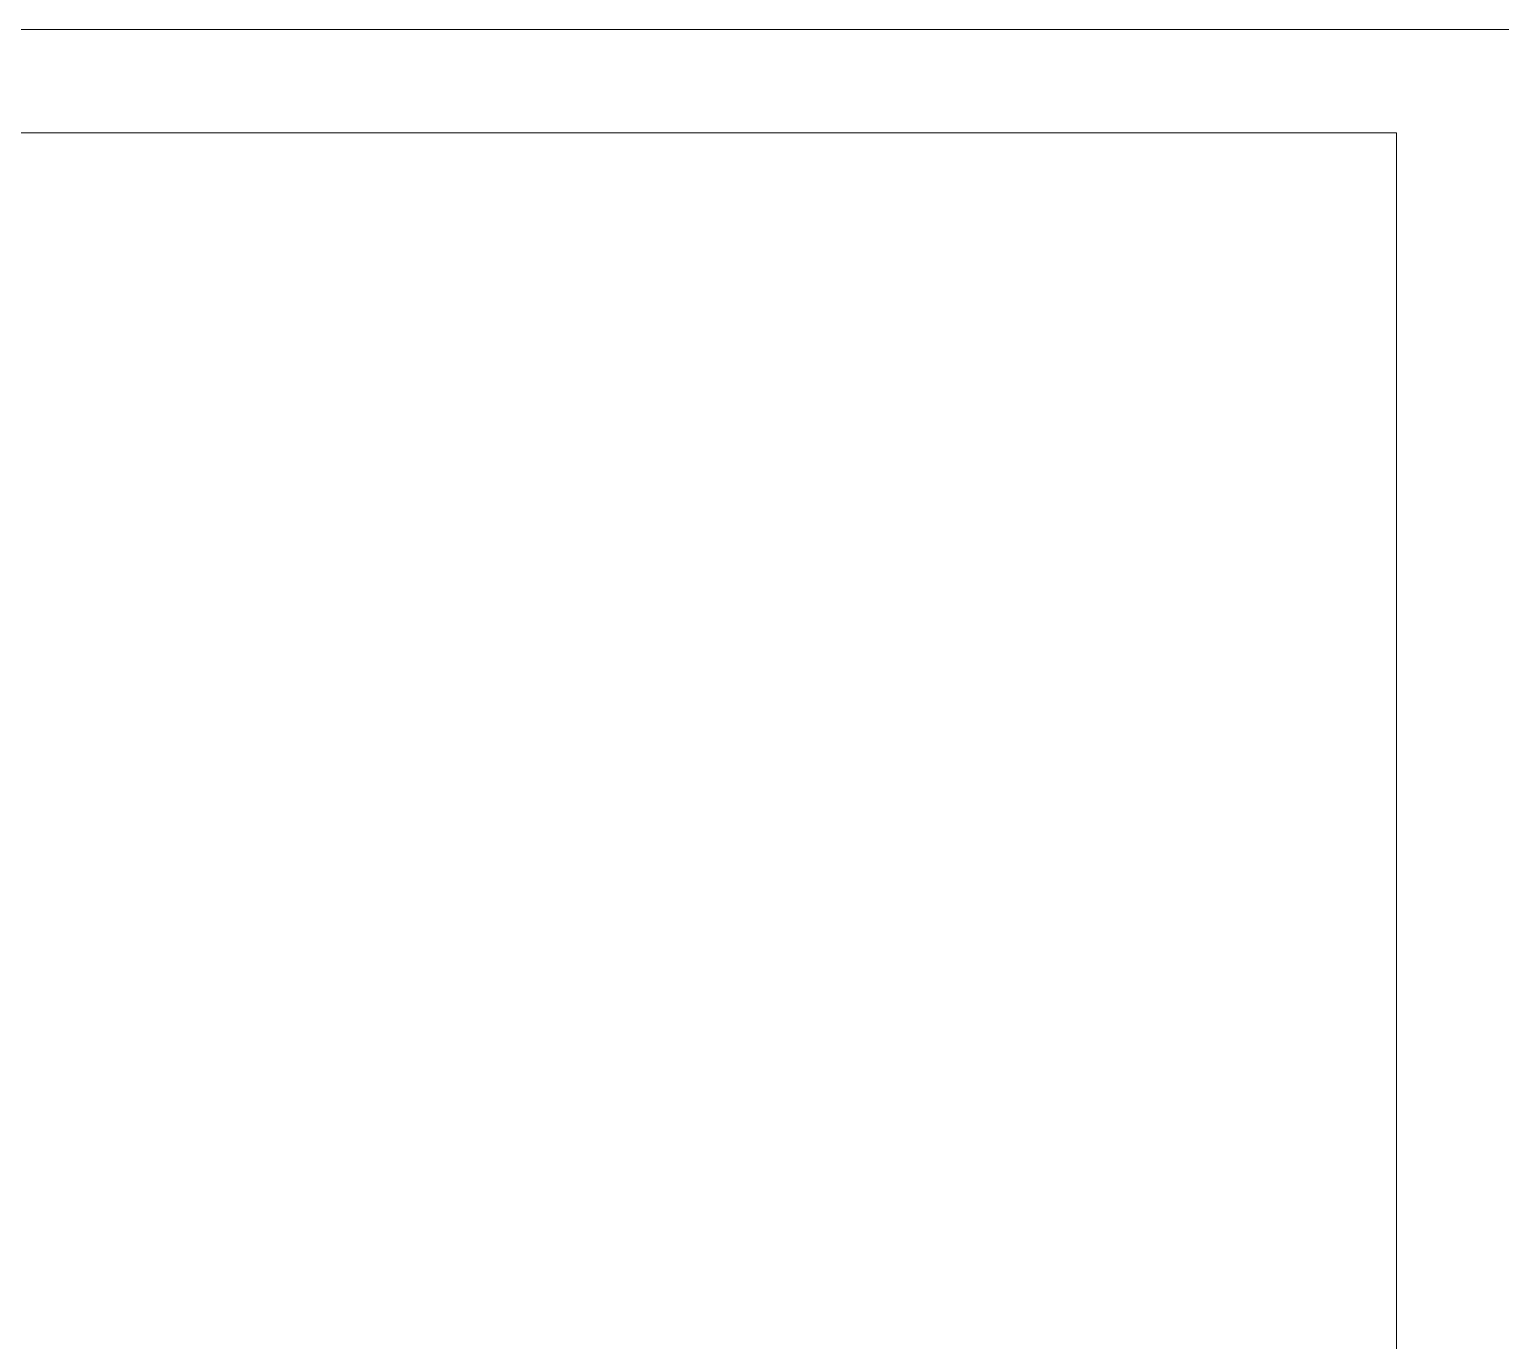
# Model space of a CAD drawing. Extents: x -234346 to 58427, y -132654 to -82394.
# Drawn here: x -113998 to -113383, y -106391 to -105843 of the extents above; entities that cross this region are included whole.
import ezdxf

# ---------------------------------------------------------------- set-up
doc = ezdxf.new("R2010")
doc.units = 0
doc.header["$LTSCALE"] = 8
doc.layers.get('0').update_dxf_attribs({"color": 9, "lineweight": 5})
for name, color, linetype, lineweight in [('72_EGR_EQP_TAG', 9, 'Continuous', 5), ('LOADING', 9, 'Continuous', 5), ('NEW Wall', 9, 'Continuous', 5), ('Walls', 9, 'Continuous', 5)]:
    doc.layers.add(name, color=color, linetype=linetype, lineweight=lineweight)

# ---------------------------------------------------------------- blocks, each defined once
blk = doc.blocks.new('*X23')
for p, q in [((13, 1), (13, 1)), ((13, 1), (13, 1)), ((13, 1), (13, 1)), ((13, 1), (13, 1)), ((13, 1), (13, 1)), ((13, 1), (13, 1)), ((13, 1), (13, 1)), ((13, 1), (13, 1)), ((13, 1), (13, 1)), ((13, 1), (13, 1)), ((13, 1), (13, 1)), ((13, 1), (13, 1)), ((13, 1), (13, 1)), ((13, 1), (13, 1)), ((13, 1), (13, 1)), ((13, 1), (14, 1)), ((13, 1), (14, 1)), ((13, 1), (14, 1)), ((13, 1), (13, 1)), ((13, 1), (13, 1)), ((13, 1), (13, 1)), ((13, 1), (13, 1)), ((13, 1), (13, 1)), ((13, 1), (13, 1)), ((13, 1), (13, 1)), ((13, 1), (13, 1)), ((13, 1), (13, 1)), ((13, 1), (13, 1)), ((13, 1), (13, 1)), ((13, 1), (13, 1)), ((13, 1), (13, 1)), ((13, 1), (13, 1)), ((13, 1), (13, 1)), ((13, 1), (13, 1)), ((13, 1), (13, 1)), ((13, 1), (13, 1)), ((13, 1), (13, 1)), ((13, 1), (13, 1)), ((13, 1), (13, 1)), ((13, 1), (13, 1)), ((13, 1), (13, 1)), ((13, 1), (13, 1)), ((13, 1), (13, 1)), ((13, 1), (13, 1)), ((13, 1), (13, 1)), ((13, 1), (13, 1)), ((13, 1), (13, 1)), ((13, 1), (13, 1)), ((13, 1), (13, 1)), ((13, 1), (13, 1)), ((13, 1), (13, 1)), ((13, 1), (13, 1)), ((13, 1), (13, 1)), ((13, 1), (13, 1)), ((13, 1), (13, 1)), ((13, 1), (13, 1)), ((13, 1), (13, 1)), ((13, 1), (13, 1)), ((13, 1), (13, 1)), ((13, 1), (13, 1)), ((13, 1), (13, 1)), ((13, 1), (13, 1)), ((13, 1), (13, 1)), ((13, 1), (13, 1)), ((13, 1), (13, 1)), ((13, 1), (13, 1)), ((13, 1), (13, 1)), ((13, 1), (13, 1)), ((13, 1), (13, 1)), ((13, 1), (13, 1)), ((13, 1), (13, 1)), ((13, 1), (13, 1)), ((13, 1), (13, 1)), ((13, 1), (13, 1)), ((13, 1), (13, 1)), ((13, 1), (13, 1)), ((13, 1), (13, 1)), ((13, 1), (13, 1)), ((13, 1), (13, 1)), ((13, 1), (13, 1)), ((13, 1), (13, 1)), ((13, 1), (13, 1)), ((13, 1), (13, 1)), ((13, 1), (13, 1)), ((13, 1), (13, 1)), ((13, 1), (13, 1)), ((13, 1), (13, 1)), ((13, 1), (13, 1)), ((13, 1), (13, 1)), ((13, 1), (13, 1)), ((13, 1), (13, 1)), ((13, 1), (13, 1)), ((13, 1), (13, 1)), ((13, 1), (13, 1)), ((13, 1), (13, 1)), ((13, 1), (13, 1)), ((13, 1), (13, 1)), ((13, 1), (13, 1)), ((13, 1), (13, 1)), ((13, 1), (13, 1)), ((13, 1), (13, 1)), ((13, 1), (13, 1)), ((13, 1), (13, 1)), ((13, 1), (13, 1)), ((13, 1), (13, 1)), ((13, 1), (13, 1)), ((13, 1), (13, 1)), ((13, 1), (13, 1)), ((13, 1), (13, 1)), ((13, 1), (13, 1)), ((13, 1), (13, 1)), ((13, 1), (13, 1)), ((13, 1), (13, 1)), ((13, 1), (13, 1)), ((13, 1), (13, 1)), ((13, 1), (13, 1)), ((13, 1), (13, 1)), ((13, 1), (13, 1)), ((13, 1), (13, 1)), ((13, 1), (13, 1)), ((13, 1), (13, 1)), ((13, 1), (13, 1)), ((13, 1), (13, 1)), ((13, 1), (14, 1)), ((13, 0), (13, 0)), ((13, 0), (13, 0)), ((13, 0), (13, 0)), ((13, 0), (13, 0)), ((13, 0), (13, 0)), ((13, 0), (13, 0)), ((13, 0), (13, 0)), ((13, 0), (13, 0)), ((13, 0), (13, 0)), ((13, 0), (13, 0)), ((13, 0), (13, 0)), ((13, 0), (13, 0)), ((13, 0), (13, 0)), ((13, 0), (13, 0)), ((13, 0), (13, 0)), ((13, 0), (13, 0)), ((13, 0), (13, 0)), ((13, 0), (13, 0)), ((13, 0), (13, 0)), ((13, 0), (13, 0)), ((13, 0), (13, 0)), ((13, 0), (13, 0)), ((13, 0), (13, 0)), ((13, 0), (13, 0)), ((13, 0), (13, 0)), ((13, 0), (13, 0)), ((13, 0), (13, 0)), ((13, 0), (13, 0)), ((13, 0), (13, 0)), ((13, 0), (13, 0)), ((13, 0), (13, 0)), ((13, 0), (13, 0)), ((13, 0), (13, 0)), ((13, 0), (13, 0)), ((13, 0), (13, 0)), ((13, 0), (13, 0)), ((13, 0), (13, 0)), ((13, 0), (13, 0)), ((13, 0), (13, 0)), ((13, 0), (13, 0)), ((13, 0), (13, 0)), ((13, 0), (13, 0)), ((13, 0), (13, 0)), ((13, 0), (13, 0)), ((13, 0), (13, 0)), ((13, 0), (13, 0)), ((13, 0), (13, 0)), ((13, 0), (13, 0)), ((13, 0), (14, 0)), ((13, 0), (14, 0)), ((13, 0), (13, 0)), ((13, 0), (14, 0)), ((14, 1), (14, 1)), ((14, 1), (14, 1)), ((14, 1), (14, 1)), ((14, 1), (14, 1)), ((14, 1), (14, 1)), ((14, 1), (14, 1)), ((14, 1), (14, 1)), ((14, 1), (14, 1)), ((14, 1), (14, 1)), ((14, 1), (14, 1)), ((14, 1), (14, 1)), ((14, 1), (14, 1)), ((14, 1), (14, 1)), ((14, 1), (14, 1)), ((14, 1), (14, 1)), ((14, 1), (14, 1)), ((14, 1), (14, 1)), ((14, 1), (14, 1)), ((14, 1), (14, 1)), ((14, 1), (14, 1)), ((14, 1), (14, 1)), ((14, 1), (14, 1)), ((14, 1), (14, 1)), ((14, 1), (14, 1)), ((14, 1), (14, 1)), ((14, 1), (14, 1)), ((14, 1), (14, 1)), ((14, 1), (14, 1)), ((14, 1), (14, 1)), ((14, 1), (14, 1)), ((14, 1), (14, 1)), ((14, 1), (14, 1)), ((14, 1), (14, 1)), ((14, 1), (14, 1)), ((14, 1), (14, 1)), ((14, 1), (14, 1)), ((14, 1), (14, 1)), ((14, 1), (14, 1)), ((14, 1), (14, 1)), ((14, 1), (14, 1)), ((14, 1), (14, 1)), ((14, 1), (14, 1)), ((14, 1), (14, 1)), ((14, 1), (14, 1)), ((14, 1), (14, 1)), ((14, 1), (14, 1)), ((14, 1), (14, 1)), ((14, 1), (14, 1)), ((14, 1), (14, 1)), ((14, 1), (14, 1)), ((14, 1), (14, 1)), ((14, 1), (14, 1)), ((14, 1), (14, 1)), ((14, 1), (14, 1)), ((14, 1), (14, 1)), ((14, 1), (14, 1)), ((14, 1), (14, 1)), ((14, 1), (14, 1)), ((14, 1), (14, 1)), ((14, 1), (14, 1)), ((14, 1), (14, 1)), ((14, 1), (14, 1)), ((14, 1), (14, 1)), ((14, 1), (14, 1)), ((14, 1), (14, 1)), ((14, 1), (14, 1)), ((14, 1), (14, 1)), ((14, 1), (14, 1)), ((14, 1), (14, 1)), ((14, 1), (14, 1)), ((14, 1), (14, 1)), ((14, 1), (14, 1)), ((14, 1), (14, 1)), ((14, 1), (14, 1)), ((14, 1), (14, 1)), ((14, 1), (14, 1)), ((14, 1), (14, 1)), ((14, 1), (14, 1)), ((14, 1), (14, 1)), ((14, 1), (14, 1)), ((14, 1), (14, 1)), ((14, 1), (14, 1)), ((14, 1), (14, 1)), ((14, 1), (14, 1)), ((14, 1), (14, 1)), ((14, 1), (14, 1)), ((14, 1), (14, 1)), ((14, 1), (14, 1)), ((14, 1), (14, 1)), ((14, 1), (14, 1)), ((14, 1), (14, 1)), ((14, 1), (14, 1)), ((14, 1), (14, 1)), ((14, 1), (14, 1)), ((14, 0), (14, 0)), ((14, 0), (14, 0)), ((14, 0), (14, 0)), ((14, 0), (14, 0)), ((14, 0), (14, 0)), ((14, 0), (14, 0)), ((14, 0), (14, 0)), ((14, 0), (14, 0)), ((14, 0), (14, 0)), ((14, 0), (14, 0)), ((14, 0), (14, 0)), ((14, 0), (14, 0)), ((14, 0), (14, 0)), ((14, 0), (14, 0)), ((14, 0), (14, 0)), ((14, 0), (14, 0)), ((14, 0), (14, 0)), ((14, 0), (14, 0)), ((14, 0), (14, 0)), ((14, 0), (14, 0)), ((14, 0), (14, 0)), ((14, 0), (14, 0)), ((14, 0), (14, 0)), ((14, 0), (14, 0)), ((14, 0), (14, 0)), ((14, 0), (14, 0)), ((14, 0), (14, 0)), ((14, 0), (14, 0)), ((14, 0), (14, 0)), ((14, 0), (14, 0)), ((14, 0), (14, 0)), ((14, 0), (14, 0)), ((14, 0), (14, 0)), ((14, 0), (14, 0)), ((14, 0), (14, 0)), ((14, 0), (14, 0)), ((14, 0), (14, 0)), ((14, 0), (14, 0)), ((14, 0), (14, 0)), ((14, 0), (14, 0)), ((14, 0), (14, 0)), ((14, 0), (14, 0)), ((14, 0), (14, 0)), ((14, 0), (14, 0)), ((14, 0), (14, 0)), ((14, 0), (14, 0)), ((14, 0), (14, 0)), ((14, 0), (14, 0)), ((13, 0), (13, 0)), ((13, 0), (14, 0)), ((13, 0), (13, 0)), ((13, 0), (14, 0)), ((13, 0), (13, 0)), ((13, 0), (14, 0)), ((13, 0), (13, 0)), ((13, 0), (13, 0)), ((13, 0), (13, 0)), ((13, 0), (13, 0)), ((13, 0), (14, 0)), ((13, 0), (13, 0)), ((13, 0), (14, 0)), ((13, 0), (13, 0)), ((13, 0), (14, 0)), ((13, 0), (13, 0)), ((13, 0), (14, 0)), ((13, 0), (13, 0)), ((13, 0), (14, 0)), ((13, 0), (13, 0)), ((13, 0), (14, 0)), ((13, 0), (13, 0)), ((13, 0), (14, 0)), ((13, 0), (13, 0)), ((13, 0), (13, 0)), ((13, 0), (13, 0)), ((13, 0), (14, 0)), ((13, 0), (13, 0)), ((13, 0), (14, 0)), ((13, 0), (13, 0)), ((13, 0), (14, 0)), ((13, 0), (13, 0)), ((13, 0), (14, 0)), ((13, 0), (13, 0)), ((13, 0), (13, 0)), ((13, 0), (13, 0)), ((13, 0), (13, 0)), ((13, 0), (13, 0)), ((13, 0), (13, 0)), ((13, 0), (13, 0)), ((13, 0), (13, 0)), ((13, 0), (13, 0)), ((13, 0), (13, 0)), ((13, 0), (13, 0)), ((13, 0), (13, 0)), ((13, 0), (13, 0)), ((13, 0), (13, 0)), ((13, 0), (13, 0)), ((13, 0), (13, 0)), ((13, 0), (13, 0)), ((13, 0), (13, 0)), ((13, 0), (13, 0)), ((13, 0), (13, 0)), ((13, 0), (13, 0)), ((13, 0), (13, 0)), ((13, 0), (13, 0)), ((13, 0), (13, 0)), ((13, 0), (13, 0)), ((13, 0), (13, 0)), ((13, 0), (13, 0)), ((13, 0), (13, 0)), ((13, 0), (13, 0)), ((13, 0), (13, 0)), ((13, 0), (13, 0)), ((13, -1), (13, -1)), ((13, -1), (13, -1)), ((13, -1), (13, -1)), ((13, -1), (13, -1)), ((13, -1), (13, -1)), ((13, -1), (14, -1)), ((13, -1), (13, -1)), ((14, 0), (14, 0)), ((14, 0), (14, 0)), ((14, 0), (14, 0)), ((14, 0), (14, 0)), ((14, 0), (14, 0)), ((14, 0), (14, 0)), ((14, 0), (14, 0)), ((14, 0), (14, 0)), ((14, 0), (14, 0)), ((14, 0), (14, 0)), ((14, 0), (14, 0)), ((14, 0), (14, 0)), ((14, 0), (14, 0)), ((14, 0), (14, 0)), ((14, 0), (14, 0)), ((13, 0), (14, 0)), ((14, 0), (14, 0)), ((14, 0), (14, 0)), ((14, 0), (14, 0)), ((14, 0), (14, 0)), ((14, 0), (14, 0)), ((14, 0), (14, 0)), ((14, 0), (14, 0)), ((14, 0), (14, 0)), ((14, 0), (14, 0)), ((14, 0), (14, 0)), ((14, 0), (14, 0)), ((14, 0), (14, 0)), ((14, 0), (14, 0)), ((14, 0), (14, 0)), ((14, 0), (14, 0)), ((14, 0), (14, 0)), ((14, 0), (14, 0)), ((14, 0), (14, 0)), ((14, 0), (14, 0)), ((14, 0), (14, 0)), ((14, 0), (14, 0)), ((14, 0), (14, 0)), ((14, 0), (14, 0)), ((14, 0), (14, 0)), ((14, 0), (14, 0)), ((14, 0), (14, 0)), ((14, 0), (14, 0)), ((14, 0), (14, 0)), ((14, 0), (14, 0)), ((14, 0), (14, 0)), ((14, 0), (14, 0)), ((14, 0), (14, 0)), ((14, 0), (14, 0)), ((14, 0), (14, 0)), ((14, -1), (14, -1)), ((14, -1), (14, -1)), ((14, -1), (14, -1)), ((14, -1), (14, -1)), ((14, -1), (14, -1))]:
    blk.add_line(p, q)
blk = doc.blocks.new('*X22')
for p, q in [((5, 3), (5, 3)), ((5, 3), (5, 3)), ((5, 3), (5, 3)), ((5, 3), (5, 3)), ((5, 3), (5, 3)), ((5, 3), (5, 3)), ((5, 3), (5, 3)), ((5, 3), (5, 3)), ((5, 3), (5, 3)), ((5, 3), (5, 3)), ((5, 3), (5, 3)), ((5, 3), (5, 3)), ((5, 3), (5, 3)), ((5, 3), (5, 3)), ((5, 3), (5, 3)), ((5, 3), (5, 3)), ((5, 3), (5, 3)), ((5, 3), (5, 3)), ((5, 3), (5, 3)), ((5, 3), (5, 3)), ((5, 3), (5, 3)), ((5, 3), (5, 3)), ((5, 3), (5, 3)), ((5, 3), (5, 3)), ((5, 3), (5, 3)), ((5, 3), (5, 3)), ((5, 3), (5, 3)), ((5, 3), (5, 3)), ((5, 3), (5, 3)), ((5, 3), (5, 3)), ((5, 3), (5, 3)), ((5, 3), (5, 3)), ((5, 3), (5, 3)), ((5, 3), (5, 3)), ((5, 3), (5, 3)), ((5, 3), (5, 3)), ((5, 3), (5, 3)), ((5, 3), (5, 3)), ((5, 3), (5, 3)), ((5, 3), (5, 3)), ((5, 3), (5, 3)), ((5, 3), (5, 3)), ((5, 3), (5, 3)), ((5, 3), (5, 3)), ((5, 3), (5, 3)), ((5, 3), (5, 3)), ((5, 3), (5, 3)), ((5, 3), (5, 3)), ((5, 3), (5, 3)), ((5, 3), (5, 3)), ((5, 3), (5, 3)), ((5, 3), (5, 3)), ((5, 3), (5, 3)), ((5, 3), (5, 3)), ((5, 3), (5, 3)), ((5, 3), (5, 3)), ((5, 3), (5, 3)), ((5, 3), (5, 3)), ((5, 3), (5, 3)), ((5, 3), (5, 3)), ((5, 3), (5, 3)), ((5, 3), (5, 3)), ((5, 3), (5, 3)), ((5, 3), (5, 3)), ((5, 3), (5, 3)), ((5, 3), (5, 3)), ((6, 3), (5, 3)), ((5, 3), (5, 3)), ((6, 3), (5, 3)), ((5, 3), (5, 3)), ((6, 3), (5, 3)), ((5, 3), (5, 3)), ((6, 3), (5, 3)), ((5, 3), (5, 3)), ((5, 3), (5, 3)), ((5, 3), (5, 3)), ((5, 3), (5, 3)), ((5, 3), (5, 3)), ((5, 3), (5, 3)), ((5, 3), (5, 3)), ((5, 3), (5, 3)), ((5, 3), (5, 3)), ((5, 3), (5, 3)), ((5, 3), (5, 3)), ((5, 3), (5, 3)), ((5, 3), (5, 3)), ((5, 3), (5, 3)), ((5, 3), (5, 3)), ((5, 3), (5, 3)), ((5, 3), (5, 3)), ((5, 3), (5, 3)), ((5, 3), (5, 3)), ((5, 3), (5, 3)), ((5, 3), (5, 3)), ((5, 3), (5, 3)), ((5, 3), (5, 3)), ((6, 3), (6, 3)), ((6, 3), (6, 3)), ((6, 3), (6, 3)), ((6, 3), (6, 3)), ((6, 3), (6, 3)), ((6, 3), (6, 3)), ((6, 3), (6, 3)), ((6, 3), (6, 3)), ((6, 3), (6, 3)), ((6, 3), (6, 3)), ((6, 3), (6, 3)), ((6, 3), (6, 3)), ((6, 3), (6, 3)), ((6, 3), (6, 3)), ((6, 3), (6, 3)), ((6, 3), (6, 3)), ((6, 3), (6, 3)), ((6, 3), (6, 3)), ((6, 3), (6, 3)), ((6, 3), (6, 3)), ((6, 3), (6, 3)), ((6, 3), (6, 3)), ((6, 3), (6, 3)), ((6, 3), (6, 3)), ((6, 3), (6, 3)), ((6, 3), (6, 3)), ((6, 3), (6, 3)), ((6, 3), (6, 3)), ((6, 3), (6, 3)), ((6, 3), (6, 3)), ((6, 3), (6, 3)), ((6, 3), (6, 3)), ((6, 3), (6, 3)), ((6, 3), (6, 3)), ((6, 3), (6, 3)), ((6, 3), (6, 3)), ((6, 3), (6, 3)), ((6, 3), (6, 3)), ((6, 3), (6, 3)), ((6, 3), (6, 3)), ((6, 3), (6, 3)), ((6, 3), (6, 3)), ((6, 3), (6, 3)), ((6, 3), (6, 3)), ((6, 3), (6, 3)), ((6, 3), (6, 3)), ((6, 3), (6, 3)), ((6, 3), (6, 3)), ((6, 3), (6, 3)), ((6, 3), (6, 3)), ((6, 3), (6, 3)), ((6, 3), (6, 3)), ((6, 3), (6, 3)), ((6, 3), (6, 3)), ((6, 3), (6, 3)), ((6, 3), (6, 3)), ((6, 3), (6, 3)), ((6, 3), (6, 3)), ((6, 3), (6, 3)), ((6, 3), (6, 3)), ((6, 3), (6, 3)), ((6, 3), (6, 3)), ((6, 3), (6, 3)), ((6, 3), (6, 3)), ((6, 3), (6, 3)), ((6, 3), (6, 3)), ((6, 3), (6, 3)), ((6, 3), (6, 3)), ((6, 3), (6, 3)), ((6, 3), (6, 3)), ((6, 3), (6, 3)), ((6, 3), (6, 3)), ((6, 3), (6, 3)), ((6, 3), (6, 3)), ((6, 3), (6, 3)), ((6, 3), (6, 3)), ((6, 3), (6, 3)), ((6, 3), (6, 3)), ((6, 3), (6, 3)), ((6, 3), (6, 3)), ((6, 3), (6, 3)), ((6, 3), (6, 3)), ((6, 3), (6, 3)), ((6, 3), (6, 3)), ((6, 3), (6, 3)), ((6, 3), (6, 3)), ((6, 3), (6, 3)), ((6, 3), (6, 3)), ((6, 3), (6, 3)), ((6, 3), (6, 3)), ((6, 3), (6, 3)), ((6, 3), (6, 3)), ((6, 3), (6, 3)), ((6, 3), (6, 3)), ((6, 3), (6, 3)), ((6, 3), (6, 3)), ((6, 3), (6, 3)), ((6, 3), (6, 3)), ((6, 3), (6, 3)), ((6, 3), (6, 3)), ((6, 3), (6, 3)), ((6, 3), (6, 3)), ((6, 3), (6, 3)), ((6, 3), (6, 3)), ((6, 3), (6, 3)), ((6, 3), (6, 3)), ((6, 3), (6, 3)), ((6, 3), (6, 3)), ((6, 3), (6, 3)), ((6, 3), (6, 3)), ((6, 3), (6, 3)), ((6, 3), (6, 3)), ((6, 3), (6, 3)), ((6, 3), (6, 3)), ((6, 3), (6, 3)), ((6, 3), (6, 3)), ((6, 3), (6, 3)), ((6, 3), (6, 3)), ((6, 3), (6, 3)), ((6, 3), (6, 3)), ((6, 3), (6, 3)), ((6, 3), (6, 3)), ((6, 3), (6, 3)), ((6, 3), (6, 3)), ((6, 3), (6, 3)), ((6, 3), (6, 3)), ((6, 3), (6, 3)), ((6, 3), (6, 3)), ((6, 3), (6, 3)), ((6, 3), (6, 3)), ((6, 3), (6, 3)), ((6, 3), (6, 3)), ((6, 3), (6, 3)), ((6, 3), (6, 3)), ((6, 3), (6, 3)), ((6, 3), (6, 3)), ((6, 3), (6, 3)), ((6, 3), (6, 3)), ((6, 3), (6, 3)), ((6, 3), (6, 3)), ((6, 3), (6, 3)), ((6, 3), (6, 3)), ((6, 3), (6, 3)), ((6, 3), (6, 3)), ((6, 3), (6, 3)), ((6, 3), (6, 3)), ((6, 3), (6, 3)), ((6, 3), (6, 3)), ((6, 3), (6, 3)), ((6, 3), (6, 3)), ((6, 3), (6, 3)), ((6, 3), (6, 3)), ((6, 3), (6, 3)), ((6, 3), (6, 3)), ((6, 3), (6, 3)), ((6, 3), (6, 3)), ((6, 3), (6, 3)), ((6, 3), (6, 3)), ((6, 3), (6, 3)), ((6, 3), (6, 3)), ((6, 3), (6, 3)), ((6, 3), (6, 3)), ((6, 3), (6, 3)), ((6, 3), (6, 3)), ((6, 3), (6, 3)), ((6, 3), (6, 3)), ((6, 3), (6, 3)), ((6, 3), (6, 3)), ((6, 3), (6, 3)), ((6, 3), (6, 3)), ((6, 3), (6, 3)), ((6, 3), (6, 3)), ((6, 3), (6, 3)), ((6, 3), (6, 3)), ((6, 3), (6, 3)), ((6, 3), (6, 3)), ((6, 3), (6, 3)), ((6, 3), (6, 3)), ((6, 3), (6, 3)), ((6, 3), (6, 3)), ((6, 3), (6, 3)), ((6, 3), (6, 3)), ((6, 3), (6, 3)), ((6, 3), (6, 3)), ((6, 3), (6, 3)), ((6, 3), (6, 3)), ((6, 3), (6, 3)), ((6, 3), (6, 3)), ((6, 3), (6, 3)), ((6, 3), (6, 3)), ((6, 3), (6, 3)), ((6, 3), (6, 3)), ((6, 3), (6, 3)), ((6, 3), (6, 3)), ((6, 3), (6, 3)), ((6, 3), (6, 3)), ((6, 3), (6, 3)), ((6, 3), (6, 3)), ((6, 3), (6, 3)), ((6, 3), (6, 3)), ((6, 3), (6, 3)), ((6, 3), (6, 3)), ((6, 3), (6, 3)), ((6, 3), (6, 3)), ((6, 3), (5, 3)), ((6, 3), (5, 3)), ((6, 3), (5, 3)), ((6, 3), (5, 3)), ((6, 3), (5, 3)), ((6, 3), (6, 3)), ((6, 3), (6, 3)), ((6, 3), (6, 3)), ((6, 3), (6, 3)), ((6, 3), (6, 3)), ((6, 3), (6, 3)), ((6, 3), (6, 3)), ((6, 3), (6, 3)), ((6, 3), (6, 3)), ((6, 3), (6, 3)), ((6, 3), (6, 3)), ((6, 3), (6, 3)), ((6, 3), (6, 3)), ((6, 3), (6, 3)), ((6, 3), (6, 3)), ((6, 3), (6, 3)), ((6, 3), (6, 3)), ((6, 3), (6, 3)), ((6, 3), (6, 3)), ((6, 3), (6, 3)), ((6, 3), (6, 3)), ((6, 3), (6, 3)), ((6, 3), (6, 3)), ((6, 3), (6, 3)), ((6, 3), (6, 3)), ((6, 3), (6, 3)), ((6, 3), (6, 3)), ((6, 3), (6, 3)), ((6, 3), (6, 3)), ((6, 3), (6, 3)), ((6, 3), (6, 3)), ((6, 3), (6, 3)), ((6, 3), (6, 3)), ((6, 3), (6, 3)), ((6, 3), (6, 3)), ((6, 3), (6, 3)), ((6, 3), (6, 3)), ((6, 3), (6, 3)), ((6, 3), (6, 3)), ((6, 3), (6, 3)), ((6, 3), (6, 3)), ((6, 3), (6, 3)), ((6, 3), (6, 3)), ((6, 3), (6, 3)), ((6, 3), (6, 3)), ((6, 3), (6, 3)), ((6, 3), (6, 3)), ((6, 3), (6, 3)), ((6, 3), (6, 3)), ((6, 3), (6, 3)), ((6, 3), (6, 3)), ((6, 3), (6, 3)), ((6, 3), (6, 3)), ((6, 3), (6, 3)), ((6, 3), (6, 3)), ((6, 3), (6, 3)), ((6, 3), (6, 3)), ((6, 3), (6, 3)), ((6, 3), (6, 3)), ((6, 3), (6, 3)), ((6, 3), (6, 3)), ((6, 3), (6, 3)), ((6, 3), (6, 3)), ((6, 3), (6, 3)), ((6, 3), (6, 3)), ((6, 3), (6, 3)), ((6, 3), (6, 3)), ((6, 3), (6, 3)), ((6, 3), (6, 3)), ((6, 3), (6, 3)), ((6, 3), (6, 3)), ((6, 3), (6, 3)), ((6, 3), (6, 3)), ((6, 3), (6, 3)), ((6, 3), (6, 3)), ((6, 3), (6, 3)), ((6, 3), (6, 3)), ((6, 3), (6, 3)), ((6, 3), (6, 3)), ((6, 3), (6, 3)), ((6, 3), (6, 3)), ((6, 3), (6, 3)), ((6, 3), (6, 3)), ((6, 3), (6, 3)), ((6, 3), (6, 3)), ((6, 3), (6, 3)), ((6, 3), (6, 3)), ((6, 3), (6, 3)), ((6, 3), (6, 3)), ((6, 3), (6, 3)), ((6, 3), (6, 3)), ((6, 3), (6, 3)), ((6, 3), (6, 3)), ((6, 3), (6, 3)), ((6, 3), (6, 3)), ((6, 3), (6, 3)), ((6, 3), (6, 3)), ((6, 3), (6, 3)), ((6, 3), (6, 3)), ((6, 3), (6, 3)), ((6, 3), (6, 3)), ((6, 3), (6, 3)), ((6, 3), (6, 3)), ((6, 3), (6, 3)), ((6, 3), (6, 3)), ((6, 3), (6, 3)), ((6, 3), (6, 3)), ((6, 3), (6, 3)), ((6, 3), (6, 3)), ((6, 3), (6, 3)), ((6, 3), (6, 3)), ((6, 3), (6, 3)), ((6, 3), (6, 3)), ((6, 3), (6, 3)), ((6, 3), (6, 3)), ((6, 3), (6, 3)), ((6, 3), (6, 3)), ((6, 3), (6, 3)), ((6, 3), (6, 3)), ((6, 3), (6, 3)), ((6, 3), (6, 3)), ((6, 3), (6, 3)), ((6, 3), (6, 3)), ((6, 3), (6, 3)), ((6, 3), (6, 3)), ((6, 3), (6, 3)), ((6, 3), (6, 3)), ((6, 3), (6, 3)), ((6, 3), (6, 3)), ((6, 3), (6, 3)), ((6, 3), (6, 3)), ((6, 3), (6, 3)), ((6, 3), (6, 3)), ((6, 3), (6, 3)), ((6, 3), (6, 3)), ((6, 3), (6, 3)), ((6, 3), (6, 3)), ((6, 3), (6, 3)), ((6, 3), (6, 3)), ((6, 3), (6, 3)), ((6, 3), (6, 3)), ((6, 3), (6, 3)), ((6, 3), (6, 3)), ((6, 3), (6, 3)), ((6, 3), (6, 3)), ((6, 3), (6, 3)), ((6, 3), (6, 3)), ((6, 3), (6, 3)), ((6, 3), (6, 3)), ((6, 3), (6, 3)), ((6, 3), (6, 3)), ((6, 3), (6, 3)), ((6, 3), (6, 3)), ((6, 3), (6, 3)), ((6, 3), (6, 3)), ((6, 3), (6, 3)), ((6, 3), (6, 3)), ((6, 3), (6, 3)), ((6, 3), (6, 3)), ((6, 3), (6, 3)), ((6, 3), (6, 3)), ((6, 3), (6, 3)), ((6, 3), (6, 3)), ((6, 3), (6, 3)), ((6, 3), (6, 3)), ((6, 3), (6, 3)), ((6, 3), (6, 3)), ((6, 3), (6, 3)), ((6, 3), (6, 3)), ((6, 3), (6, 3)), ((6, 3), (6, 3)), ((6, 3), (6, 3)), ((6, 3), (6, 3)), ((6, 3), (6, 3)), ((6, 3), (6, 3)), ((6, 3), (6, 3)), ((6, 3), (6, 3)), ((6, 3), (6, 3)), ((6, 3), (6, 3)), ((6, 3), (6, 3)), ((6, 3), (6, 3)), ((6, 3), (6, 3)), ((6, 3), (6, 3)), ((6, 3), (6, 3)), ((6, 3), (6, 3)), ((6, 3), (6, 3)), ((6, 3), (6, 3)), ((6, 3), (6, 3)), ((6, 3), (6, 3)), ((6, 3), (6, 3)), ((6, 3), (6, 3)), ((6, 3), (6, 3)), ((6, 3), (6, 3)), ((6, 3), (6, 3)), ((6, 3), (6, 3)), ((6, 3), (6, 3)), ((6, 3), (6, 3)), ((6, 3), (6, 3)), ((6, 3), (6, 3)), ((6, 3), (6, 3)), ((6, 3), (6, 3)), ((6, 3), (6, 3)), ((6, 3), (6, 3)), ((6, 3), (6, 3)), ((6, 3), (6, 3)), ((6, 3), (6, 3)), ((6, 3), (6, 3)), ((6, 3), (6, 3)), ((6, 3), (6, 3)), ((6, 3), (6, 3)), ((6, 3), (6, 3)), ((6, 3), (6, 3)), ((6, 3), (6, 3)), ((6, 3), (6, 3)), ((6, 3), (6, 3)), ((6, 3), (6, 3)), ((6, 3), (6, 3)), ((6, 3), (6, 3)), ((6, 3), (6, 3)), ((6, 3), (6, 3)), ((6, 3), (6, 3)), ((6, 3), (6, 3)), ((6, 3), (6, 3)), ((6, 3), (6, 3)), ((6, 3), (6, 3)), ((6, 3), (6, 3)), ((6, 3), (6, 3)), ((6, 3), (6, 3)), ((6, 3), (6, 3)), ((6, 3), (6, 3)), ((6, 3), (6, 3)), ((6, 3), (6, 3)), ((6, 3), (6, 3)), ((6, 3), (6, 3)), ((6, 3), (6, 3)), ((6, 3), (6, 3)), ((6, 3), (6, 3)), ((6, 3), (6, 3)), ((6, 3), (6, 3)), ((6, 3), (6, 3)), ((6, 3), (6, 3)), ((6, 3), (6, 3)), ((6, 3), (6, 3)), ((6, 3), (6, 3)), ((6, 3), (6, 3)), ((6, 3), (6, 3)), ((6, 3), (6, 3)), ((6, 3), (6, 3)), ((6, 3), (6, 3)), ((6, 3), (6, 3)), ((6, 3), (6, 3)), ((6, 3), (6, 3)), ((6, 3), (6, 3)), ((6, 3), (6, 3)), ((6, 3), (6, 3)), ((6, 3), (6, 3)), ((6, 3), (6, 3)), ((6, 3), (6, 3)), ((6, 3), (6, 3)), ((6, 3), (6, 3)), ((6, 3), (6, 3)), ((6, 3), (6, 3)), ((6, 3), (6, 3)), ((6, 3), (6, 3)), ((6, 3), (6, 3)), ((6, 3), (6, 3)), ((6, 3), (6, 3)), ((6, 3), (6, 3)), ((6, 3), (6, 3)), ((6, 3), (6, 3)), ((6, 3), (6, 3)), ((6, 3), (6, 3)), ((6, 3), (6, 3)), ((6, 3), (6, 3)), ((6, 3), (6, 3)), ((6, 3), (6, 3)), ((6, 3), (6, 3)), ((6, 3), (6, 3)), ((6, 3), (6, 3)), ((6, 3), (6, 3)), ((6, 3), (6, 3)), ((6, 3), (6, 3)), ((6, 3), (6, 3)), ((6, 3), (6, 3)), ((6, 3), (6, 3)), ((6, 3), (6, 3)), ((6, 3), (6, 3)), ((6, 3), (6, 3)), ((6, 3), (6, 3)), ((6, 3), (6, 3)), ((6, 3), (6, 3)), ((6, 3), (6, 3)), ((6, 3), (6, 3)), ((6, 3), (6, 3)), ((6, 3), (6, 3)), ((6, 3), (6, 3)), ((6, 3), (6, 3)), ((6, 3), (6, 3)), ((6, 3), (6, 3)), ((6, 3), (6, 3)), ((6, 3), (6, 3)), ((6, 3), (6, 3)), ((6, 3), (6, 3)), ((6, 3), (6, 3)), ((6, 3), (6, 3)), ((6, 3), (6, 3)), ((6, 3), (6, 3)), ((6, 3), (6, 3)), ((6, 3), (6, 3)), ((6, 3), (6, 3)), ((6, 3), (6, 3)), ((6, 3), (6, 3)), ((6, 3), (6, 3)), ((6, 3), (6, 3)), ((6, 3), (6, 3)), ((6, 3), (6, 3)), ((6, 3), (6, 3))]:
    blk.add_line(p, q)
blk = doc.blocks.new('GF21043-P')
for p, q in [((0.8, 0.75), (-0.8, 0.75)), ((0.8, 0), (0.8, 0.75))]:
    blk.add_line(p, q)
for points in [[(0.8, 0.75), (0.8, 0.75), (0.8, 0.75), (0.8, 0.75), (0.8, 0.75), (0.8, 0.75), (0.8, 0.75), (0.8, 0.75), (0.8, 0.75), (0.8, 0.75), (0.8, 0.75), (0.8, 0.75), (0.8, 0.75), (0.8, 0.75), (0.8, 0.75), (0.8, 0.75), (0.8, 0.75), (0.8, 0.75), (0.8, 0.75), (0.8, 0.75), (0.8, 0.75), (0.8, 0.75), (0.8, 0.75), (0.8, 0.75), (0.8, 0.75), (0.8, 0.75), (0.8, 0.75), (0.8, 0.75), (0.8, 0.75), (0.8, 0.75), (0.8, 0.75), (0.8, 0.75), (0.8, 0.75), (0.8, 0.75), (0.8, 0.75), (0.8, 0.75), (0.8, 0.75), (0.8, 0.75), (0.8, 0.75), (0.8, 0.75), (0.8, 0.75), (0.8, 0.75), (0.8, 0.75), (0.8, 0.75), (0.8, 0.75), (0.8, 0.75), (0.8, 0.75), (0.8, 0.75), (0.8, 0.75), (0.8, 0.75), (0.8, 0.75), (0.8, 0.75), (0.8, 0.75), (0.8, 0.75), (0.8, 0.75), (0.8, 0.75), (0.8, 0.75), (0.8, 0.75), (0.8, 0.75), (0.8, 0.75), (0.8, 0.75), (0.8, 0.75), (0.8, 0.75), (0.8, 0.75), (0.8, 0.75), (0.8, 0.75), (0.8, 0.75), (0.8, 0.75), (0.8, 0.75), (0.8, 0.75), (0.8, 0.75), (0.8, 0.75), (0.8, 0.75), (0.8, 0.75), (0.8, 0.75), (0.8, 0.75), (0.8, 0.75), (0.8, 0.75), (0.8, 0.75), (0.8, 0.75), (0.8, 0.75), (0.8, 0.75), (0.8, 0.75), (0.8, 0.75), (0.8, 0.75), (0.8, 0.75), (0.8, 0.75), (0.8, 0.75), (0.8, 0.75), (0.8, 0.75), (0.8, 0.75), (0.8, 0.75), (0.8, 0.75), (0.8, 0.75), (0.8, 0.75), (0.8, 0.75), (0.8, 0.75), (0.8, 0.75), (0.8, 0.75), (0.8, 0.75), (0.8, 0.75), (0.8, 0.75), (0.8, 0.75), (0.8, 0.75), (0.8, 0.75), (0.8, 0.75), (0.8, 0.75), (0.8, 0.75), (0.8, 0.75), (0.8, 0.75), (0.8, 0.75), (0.8, 0.75), (0.8, 0.75), (0.8, 0.75), (0.8, 0.75), (0.8, 0.75), (0.8, 0.75), (0.8, 0.75), (0.8, 0.75), (0.8, 0.75), (0.8, 0.75), (0.8, 0.75), (0.8, 0.75), (0.8, 0.75), (0.8, 0.75), (0.8, 0.75), (0.8, 0.75), (0.8, 0.75), (0.8, 0.75), (0.8, 0.75), (0.8, 0.75), (0.8, 0.75), (0.8, 0.75), (0.8, 0.75), (0.8, 0.75), (0.8, 0.75), (0.8, 0.75), (0.8, 0.75), (0.8, 0.75), (0.8, 0.75), (0.8, 0.75), (0.8, 0.75), (0.8, 0.75), (0.8, 0.75), (0.8, 0.75), (0.8, 0.75), (0.8, 0.75), (0.8, 0.75), (0.8, 0.75), (0.8, 0.75), (0.8, 0.75), (0.8, 0.75), (0.8, 0.75), (0.8, 0.75), (0.8, 0.75), (0.8, 0.75), (0.8, 0.75), (0.8, 0.75), (0.8, 0.75), (0.8, 0.75), (0.8, 0.75), (0.8, 0.75), (0.8, 0.75), (0.8, 0.75), (0.8, 0.75), (0.8, 0.75), (0.8, 0.75), (0.8, 0.75), (0.8, 0.75), (0.8, 0.75), (0.8, 0.75), (0.8, 0.75), (0.8, 0.75), (0.8, 0.75), (0.8, 0.75), (0.8, 0.75), (0.8, 0.75), (0.8, 0.75), (0.8, 0.75), (0.8, 0.75), (0.8, 0.75), (0.8, 0.75), (0.8, 0.75), (0.8, 0.75), (0.8, 0.75), (0.8, 0.75), (0.8, 0.75), (0.8, 0.75), (0.8, 0.75), (0.8, 0.75), (0.8, 0.75), (0.8, 0.75), (0.8, 0.75), (0.8, 0.75), (0.8, 0.75), (0.8, 0.75), (0.8, 0.75), (0.8, 0.75), (0.8, 0.75), (0.8, 0.75), (0.8, 0.75), (0.8, 0.75), (0.8, 0.75), (0.8, 0.75), (0.8, 0.75), (0.8, 0.75), (0.8, 0.75), (0.8, 0.75), (0.8, 0.75), (0.8, 0.75), (0.8, 0.75), (0.8, 0.75), (0.8, 0.75), (0.8, 0.75), (0.8, 0.75), (0.8, 0.75), (0.8, 0.75), (0.8, 0.75), (0.8, 0.75), (0.8, 0.75), (0.8, 0.75), (0.8, 0.75), (0.8, 0.75), (0.8, 0.75), (0.8, 0.75), (0.8, 0.75), (0.8, 0.75), (0.8, 0.75), (0.8, 0.75), (0.8, 0.75), (0.8, 0.75), (0.8, 0.75), (0.8, 0.75), (0.8, 0.75), (0.8, 0.75), (0.8, 0.75), (0.8, 0.75), (0.8, 0.75), (0.8, 0.75), (0.8, 0.75), (0.8, 0.75), (0.8, 0.75), (0.8, 0.75), (0.8, 0.75), (0.8, 0.75), (0.8, 0.75), (0.8, 0.75), (0.8, 0.75), (0.8, 0.75), (0.8, 0.75), (0.8, 0.75), (0.8, 0.75), (0.8, 0.75), (0.8, 0.75), (0.8, 0.75), (0.8, 0.75), (0.8, 0.75), (0.8, 0.75), (0.8, 0.75), (0.8, 0.75), (0.8, 0.75), (0.8, 0.75), (0.8, 0.75), (0.8, 0.75), (0.8, 0.75), (0.8, 0.75), (0.8, 0.75), (0.8, 0.75), (0.8, 0.75), (0.8, 0.75), (0.8, 0.75), (0.8, 0.75), (0.8, 0.75), (0.8, 0.75), (0.8, 0.75), (0.8, 0.75), (0.8, 0.75)], [(0.8, 0.75), (0.8, 0.75), (0.8, 0.75), (0.8, 0.75), (0.8, 0.75), (0.8, 0.75), (0.8, 0.75), (0.8, 0.75), (0.8, 0.75), (0.8, 0.75), (0.8, 0.75), (0.8, 0.75), (0.8, 0.75), (0.8, 0.75), (0.8, 0.75), (0.8, 0.75), (0.8, 0.75), (0.8, 0.75), (0.8, 0.75), (0.8, 0.75), (0.8, 0.75), (0.8, 0.75), (0.8, 0.75), (0.8, 0.75), (0.8, 0.75), (0.8, 0.75), (0.8, 0.75), (0.8, 0.75), (0.8, 0.75), (0.8, 0.75), (0.8, 0.75), (0.8, 0.75), (0.8, 0.75), (0.8, 0.75), (0.8, 0.75), (0.8, 0.75), (0.8, 0.75), (0.8, 0.75), (0.8, 0.75), (0.8, 0.75), (0.8, 0.75), (0.8, 0.75), (0.8, 0.75), (0.8, 0.75), (0.8, 0.75), (0.8, 0.75), (0.8, 0.75), (0.8, 0.75), (0.8, 0.75), (0.8, 0.75), (0.8, 0.75), (0.8, 0.75), (0.8, 0.75), (0.8, 0.75), (0.8, 0.75), (0.8, 0.75), (0.8, 0.75), (0.8, 0.75), (0.8, 0.75), (0.8, 0.75), (0.8, 0.75), (0.8, 0.75), (0.8, 0.75), (0.8, 0.75), (0.8, 0.75), (0.8, 0.75), (0.8, 0.75), (0.8, 0.75), (0.8, 0.75), (0.8, 0.75), (0.8, 0.75), (0.8, 0.75), (0.8, 0.75), (0.8, 0.75), (0.8, 0.75), (0.8, 0.75), (0.8, 0.75), (0.8, 0.75), (0.8, 0.75), (0.8, 0.75), (0.8, 0.75), (0.8, 0.75), (0.8, 0.75), (0.8, 0.75), (0.8, 0.75), (0.8, 0.75), (0.8, 0.75), (0.8, 0.75), (0.8, 0.75), (0.8, 0.75), (0.8, 0.75), (0.8, 0.75), (0.8, 0.75), (0.8, 0.75), (0.8, 0.75), (0.8, 0.75), (0.8, 0.75), (0.8, 0.75), (0.8, 0.75), (0.8, 0.75), (0.8, 0.75), (0.8, 0.75), (0.8, 0.75), (0.8, 0.75), (0.8, 0.75), (0.8, 0.75), (0.8, 0.75), (0.8, 0.75), (0.8, 0.75), (0.8, 0.75), (0.8, 0.75), (0.8, 0.75), (0.8, 0.75), (0.8, 0.75), (0.8, 0.75), (0.8, 0.75), (0.8, 0.75), (0.8, 0.75), (0.8, 0.75), (0.8, 0.75), (0.8, 0.75), (0.8, 0.75), (0.8, 0.75), (0.8, 0.75), (0.8, 0.75), (0.8, 0.75), (0.8, 0.75), (0.8, 0.75), (0.8, 0.75), (0.8, 0.75), (0.8, 0.75), (0.8, 0.75), (0.8, 0.75), (0.8, 0.75), (0.8, 0.75), (0.8, 0.75), (0.8, 0.75), (0.8, 0.75), (0.8, 0.75), (0.8, 0.75), (0.8, 0.75), (0.8, 0.75), (0.8, 0.75), (0.8, 0.75), (0.8, 0.75), (0.8, 0.75), (0.8, 0.75), (0.8, 0.75), (0.8, 0.75), (0.8, 0.75), (0.8, 0.75), (0.8, 0.75), (0.8, 0.75), (0.8, 0.75), (0.8, 0.75), (0.8, 0.75), (0.8, 0.75), (0.8, 0.75), (0.8, 0.75), (0.8, 0.75), (0.8, 0.75), (0.8, 0.75), (0.8, 0.75), (0.8, 0.75), (0.8, 0.75), (0.8, 0.75), (0.8, 0.75), (0.8, 0.75), (0.8, 0.75), (0.8, 0.75), (0.8, 0.75), (0.8, 0.75), (0.8, 0.75), (0.8, 0.75), (0.8, 0.75), (0.8, 0.75), (0.8, 0.75), (0.8, 0.75), (0.8, 0.75), (0.8, 0.75), (0.8, 0.75), (0.8, 0.75), (0.8, 0.75), (0.8, 0.75), (0.8, 0.75), (0.8, 0.75), (0.8, 0.75), (0.8, 0.75), (0.8, 0.75), (0.8, 0.75), (0.8, 0.75), (0.8, 0.75), (0.8, 0.75), (0.8, 0.75), (0.8, 0.75), (0.8, 0.75), (0.8, 0.75), (0.8, 0.75), (0.8, 0.75), (0.8, 0.75), (0.8, 0.75), (0.8, 0.75), (0.8, 0.75), (0.8, 0.75), (0.8, 0.75), (0.8, 0.75), (0.8, 0.75), (0.8, 0.75), (0.8, 0.75), (0.8, 0.75), (0.8, 0.75), (0.8, 0.75), (0.8, 0.75), (0.8, 0.75), (0.8, 0.75), (0.8, 0.75), (0.8, 0.75), (0.8, 0.75), (0.8, 0.75)], [(0.8, 0.75), (0.8, 0.75), (0.8, 0.75), (0.8, 0.75), (0.8, 0.75), (0.8, 0.75), (0.8, 0.75), (0.8, 0.75), (0.8, 0.75), (0.8, 0.75), (0.8, 0.75), (0.8, 0.75), (0.8, 0.75), (0.8, 0.75), (0.8, 0.75), (0.8, 0.75), (0.8, 0.75), (0.8, 0.75), (0.8, 0.75), (0.8, 0.75), (0.8, 0.75), (0.8, 0.75), (0.8, 0.75), (0.8, 0.75), (0.8, 0.75), (0.8, 0.75), (0.8, 0.75), (0.8, 0.75), (0.8, 0.75), (0.8, 0.75), (0.8, 0.75), (0.8, 0.75), (0.8, 0.75), (0.8, 0.75), (0.8, 0.75), (0.8, 0.75), (0.8, 0.75), (0.8, 0.75), (0.8, 0.75), (0.8, 0.75), (0.8, 0.75), (0.8, 0.75), (0.8, 0.75), (0.8, 0.75), (0.8, 0.75), (0.8, 0.75), (0.8, 0.75), (0.8, 0.75), (0.8, 0.75), (0.8, 0.75), (0.8, 0.75), (0.8, 0.75), (0.8, 0.75), (0.8, 0.75), (0.8, 0.75), (0.8, 0.75), (0.8, 0.75), (0.8, 0.75), (0.8, 0.75), (0.8, 0.75), (0.8, 0.75), (0.8, 0.75), (0.8, 0.75), (0.8, 0.75), (0.8, 0.75), (0.8, 0.75), (0.8, 0.75), (0.8, 0.75), (0.8, 0.75), (0.8, 0.75), (0.8, 0.75), (0.8, 0.75), (0.8, 0.75), (0.8, 0.75), (0.8, 0.75), (0.8, 0.75), (0.8, 0.75), (0.8, 0.75), (0.8, 0.75), (0.8, 0.75), (0.8, 0.75), (0.8, 0.75), (0.8, 0.75), (0.8, 0.75), (0.8, 0.75), (0.8, 0.75), (0.8, 0.75), (0.8, 0.75), (0.8, 0.75), (0.8, 0.75), (0.8, 0.75), (0.8, 0.75), (0.8, 0.75), (0.8, 0.75), (0.8, 0.75), (0.8, 0.75), (0.8, 0.75), (0.8, 0.75), (0.8, 0.75), (0.8, 0.75), (0.8, 0.75), (0.8, 0.75), (0.8, 0.75), (0.8, 0.75), (0.8, 0.75), (0.8, 0.75), (0.8, 0.75), (0.8, 0.75), (0.8, 0.75), (0.8, 0.75), (0.8, 0.75), (0.8, 0.75), (0.8, 0.75), (0.8, 0.75), (0.8, 0.75), (0.8, 0.75), (0.8, 0.75), (0.8, 0.75), (0.8, 0.75), (0.8, 0.75), (0.8, 0.75), (0.8, 0.75), (0.8, 0.75), (0.8, 0.75), (0.8, 0.75), (0.8, 0.75), (0.8, 0.75), (0.8, 0.75), (0.8, 0.75), (0.8, 0.75), (0.8, 0.75), (0.8, 0.75), (0.8, 0.75), (0.8, 0.75), (0.8, 0.75), (0.8, 0.75), (0.8, 0.75), (0.8, 0.75), (0.8, 0.75), (0.8, 0.75), (0.8, 0.75), (0.8, 0.75), (0.8, 0.75), (0.8, 0.75), (0.8, 0.75), (0.8, 0.75), (0.8, 0.75), (0.8, 0.75), (0.8, 0.75), (0.8, 0.75), (0.8, 0.75), (0.8, 0.75), (0.8, 0.75), (0.8, 0.75), (0.8, 0.75), (0.8, 0.75), (0.8, 0.75), (0.8, 0.75), (0.8, 0.75), (0.8, 0.75), (0.8, 0.75), (0.8, 0.75), (0.8, 0.75), (0.8, 0.75), (0.8, 0.75), (0.8, 0.75), (0.8, 0.75), (0.8, 0.75), (0.8, 0.75), (0.8, 0.75), (0.8, 0.75), (0.8, 0.75), (0.8, 0.75), (0.8, 0.75), (0.8, 0.75), (0.8, 0.75), (0.8, 0.75), (0.8, 0.75), (0.8, 0.75), (0.8, 0.75), (0.8, 0.75), (0.8, 0.75), (0.8, 0.75), (0.8, 0.75), (0.8, 0.75), (0.8, 0.75), (0.8, 0.75), (0.8, 0.75), (0.8, 0.75), (0.8, 0.75), (0.8, 0.75), (0.8, 0.75), (0.8, 0.75), (0.8, 0.75), (0.8, 0.75), (0.8, 0.75), (0.8, 0.75), (0.8, 0.75), (0.8, 0.75), (0.8, 0.75), (0.8, 0.75), (0.8, 0.75), (0.8, 0.75), (0.8, 0.75), (0.8, 0.75), (0.8, 0.75), (0.8, 0.75), (0.8, 0.75), (0.8, 0.75), (0.8, 0.75), (0.8, 0.75), (0.8, 0.75), (0.8, 0.75), (0.8, 0.75)]]:
    blk.add_lwpolyline(points, close=True)
at = {"layer": 'NEW Wall', "linetype": 'Continuous'}
for points in [[(0.8, 0.75), (0.8, 0.75), (0.8, 0.75), (0.8, 0.75), (0.8, 0.75), (0.8, 0.75), (0.8, 0.75), (0.8, 0.75), (0.8, 0.75), (0.8, 0.75)], [(0.8, 0.75), (0.8, 0.75), (0.8, 0.75), (0.8, 0.75), (0.8, 0.75), (0.8, 0.75), (0.8, 0.75), (0.8, 0.75), (0.8, 0.75)], [(0.8, 0.75), (0.8, 0.75), (0.8, 0.75), (0.8, 0.75), (0.8, 0.75), (0.8, 0.75), (0.8, 0.75), (0.8, 0.75), (0.8, 0.75), (0.8, 0.75), (0.8, 0.75), (0.8, 0.75), (0.8, 0.75), (0.8, 0.75), (0.8, 0.75), (0.8, 0.75), (0.8, 0.75), (0.8, 0.75)], [(0.8, 0.75), (0.8, 0.75), (0.8, 0.75), (0.8, 0.75), (0.8, 0.75), (0.8, 0.75), (0.8, 0.75)], [(0.8, 0.75), (0.8, 0.75), (0.8, 0.75), (0.8, 0.75), (0.8, 0.75), (0.8, 0.75), (0.8, 0.75), (0.8, 0.75), (0.8, 0.75), (0.8, 0.75), (0.8, 0.75), (0.8, 0.75), (0.8, 0.75), (0.8, 0.75), (0.8, 0.75)], [(0.8, 0.75), (0.8, 0.75), (0.8, 0.75), (0.8, 0.75), (0.8, 0.75), (0.8, 0.75), (0.8, 0.75), (0.8, 0.75), (0.8, 0.75), (0.8, 0.75)], [(0.8, 0.75), (0.8, 0.75), (0.8, 0.75), (0.8, 0.75), (0.8, 0.75), (0.8, 0.75), (0.8, 0.75), (0.8, 0.75), (0.8, 0.75), (0.8, 0.75), (0.8, 0.75), (0.8, 0.75)], [(0.8, 0.75), (0.8, 0.75), (0.8, 0.75), (0.8, 0.75), (0.8, 0.75), (0.8, 0.75), (0.8, 0.75), (0.8, 0.75), (0.8, 0.75), (0.8, 0.75)], [(0.8, 0.75), (0.8, 0.75), (0.8, 0.75), (0.8, 0.75), (0.8, 0.75), (0.8, 0.75), (0.8, 0.75), (0.8, 0.75), (0.8, 0.75), (0.8, 0.75)], [(0.8, 0.75), (0.8, 0.75), (0.8, 0.75), (0.8, 0.75), (0.8, 0.75), (0.8, 0.75), (0.8, 0.75), (0.8, 0.75)], [(0.8, 0.75), (0.8, 0.75), (0.8, 0.75), (0.8, 0.75), (0.8, 0.75), (0.8, 0.75), (0.8, 0.75), (0.8, 0.75), (0.8, 0.75), (0.8, 0.75), (0.8, 0.75), (0.8, 0.75), (0.8, 0.75), (0.8, 0.75), (0.8, 0.75), (0.8, 0.75), (0.8, 0.75), (0.8, 0.75), (0.8, 0.75), (0.8, 0.75), (0.8, 0.75), (0.8, 0.75), (0.8, 0.75), (0.8, 0.75), (0.8, 0.75), (0.8, 0.75), (0.8, 0.75), (0.8, 0.75), (0.8, 0.75), (0.8, 0.75), (0.8, 0.75), (0.8, 0.75), (0.8, 0.75), (0.8, 0.75), (0.8, 0.75), (0.8, 0.75), (0.8, 0.75), (0.8, 0.75), (0.8, 0.75), (0.8, 0.75), (0.8, 0.75), (0.8, 0.75), (0.8, 0.75), (0.8, 0.75), (0.8, 0.75), (0.8, 0.75), (0.8, 0.75), (0.8, 0.75), (0.8, 0.75), (0.8, 0.75), (0.8, 0.75), (0.8, 0.75), (0.8, 0.75), (0.8, 0.75), (0.8, 0.75), (0.8, 0.75), (0.8, 0.75), (0.8, 0.75), (0.8, 0.75), (0.8, 0.75), (0.8, 0.75), (0.8, 0.75), (0.8, 0.75), (0.8, 0.75), (0.8, 0.75), (0.8, 0.75), (0.8, 0.75), (0.8, 0.75), (0.8, 0.75), (0.8, 0.75), (0.8, 0.75), (0.8, 0.75), (0.8, 0.75), (0.8, 0.75), (0.8, 0.75), (0.8, 0.75), (0.8, 0.75), (0.8, 0.75), (0.8, 0.75), (0.8, 0.75), (0.8, 0.75), (0.8, 0.75), (0.8, 0.75), (0.8, 0.75), (0.8, 0.75), (0.8, 0.75), (0.8, 0.75), (0.8, 0.75), (0.8, 0.75), (0.8, 0.75), (0.8, 0.75), (0.8, 0.75), (0.8, 0.75), (0.8, 0.75), (0.8, 0.75), (0.8, 0.75), (0.8, 0.75), (0.8, 0.75), (0.8, 0.75), (0.8, 0.75), (0.8, 0.75), (0.8, 0.75), (0.8, 0.75), (0.8, 0.75), (0.8, 0.75), (0.8, 0.75), (0.8, 0.75), (0.8, 0.75), (0.8, 0.75), (0.8, 0.75), (0.8, 0.75)], [(0.8, 0.75), (0.8, 0.75), (0.8, 0.75), (0.8, 0.75), (0.8, 0.75), (0.8, 0.75), (0.8, 0.75), (0.8, 0.75), (0.8, 0.75), (0.8, 0.75), (0.8, 0.75), (0.8, 0.75), (0.8, 0.75), (0.8, 0.75), (0.8, 0.75), (0.8, 0.75), (0.8, 0.75)], [(0.8, 0.75), (0.8, 0.75), (0.8, 0.75), (0.8, 0.75), (0.8, 0.75), (0.8, 0.75), (0.8, 0.75)], [(0.8, 0.75), (0.8, 0.75), (0.8, 0.75), (0.8, 0.75), (0.8, 0.75), (0.8, 0.75), (0.8, 0.75), (0.8, 0.75), (0.8, 0.75), (0.8, 0.75), (0.8, 0.75), (0.8, 0.75), (0.8, 0.75), (0.8, 0.75), (0.8, 0.75), (0.8, 0.75), (0.8, 0.75), (0.8, 0.75), (0.8, 0.75), (0.8, 0.75), (0.8, 0.75), (0.8, 0.75), (0.8, 0.75), (0.8, 0.75), (0.8, 0.75), (0.8, 0.75), (0.8, 0.75), (0.8, 0.75), (0.8, 0.75), (0.8, 0.75), (0.8, 0.75), (0.8, 0.75), (0.8, 0.75), (0.8, 0.75), (0.8, 0.75), (0.8, 0.75), (0.8, 0.75), (0.8, 0.75), (0.8, 0.75), (0.8, 0.75), (0.8, 0.75), (0.8, 0.75), (0.8, 0.75), (0.8, 0.75), (0.8, 0.75), (0.8, 0.75), (0.8, 0.75), (0.8, 0.75), (0.8, 0.75), (0.8, 0.75), (0.8, 0.75), (0.8, 0.75), (0.8, 0.75), (0.8, 0.75), (0.8, 0.75), (0.8, 0.75), (0.8, 0.75), (0.8, 0.75), (0.8, 0.75), (0.8, 0.75), (0.8, 0.75), (0.8, 0.75), (0.8, 0.75), (0.8, 0.75), (0.8, 0.75), (0.8, 0.75), (0.8, 0.75), (0.8, 0.75), (0.8, 0.75), (0.8, 0.75), (0.8, 0.75), (0.8, 0.75), (0.8, 0.75), (0.8, 0.75), (0.8, 0.75), (0.8, 0.75), (0.8, 0.75), (0.8, 0.75), (0.8, 0.75), (0.8, 0.75), (0.8, 0.75), (0.8, 0.75), (0.8, 0.75), (0.8, 0.75), (0.8, 0.75), (0.8, 0.75), (0.8, 0.75), (0.8, 0.75), (0.8, 0.75)], [(0.8, 0.75), (0.8, 0.75), (0.8, 0.75), (0.8, 0.75), (0.8, 0.75), (0.8, 0.75), (0.8, 0.75), (0.8, 0.75), (0.8, 0.75), (0.8, 0.75), (0.8, 0.75), (0.8, 0.75), (0.8, 0.75), (0.8, 0.75), (0.8, 0.75), (0.8, 0.75), (0.8, 0.75), (0.8, 0.75), (0.8, 0.75), (0.8, 0.75), (0.8, 0.75), (0.8, 0.75), (0.8, 0.75), (0.8, 0.75), (0.8, 0.75), (0.8, 0.75), (0.8, 0.75), (0.8, 0.75), (0.8, 0.75), (0.8, 0.75), (0.8, 0.75), (0.8, 0.75), (0.8, 0.75), (0.8, 0.75), (0.8, 0.75), (0.8, 0.75), (0.8, 0.75), (0.8, 0.75), (0.8, 0.75), (0.8, 0.75), (0.8, 0.75), (0.8, 0.75), (0.8, 0.75), (0.8, 0.75), (0.8, 0.75), (0.8, 0.75), (0.8, 0.75), (0.8, 0.75), (0.8, 0.75), (0.8, 0.75), (0.8, 0.75), (0.8, 0.75), (0.8, 0.75), (0.8, 0.75)]]:
    blk.add_lwpolyline(points, dxfattribs=at)
for name, xscale, yscale, zscale in [('*X23', 5.5e-11, 5.5e-11, 5.5e-11), ('*X22', 8.59375e-11, 8.59375e-11, 8.59375e-11)]:
    blk.add_blockref(name, (0.8, 0.75), dxfattribs=dict(xscale=xscale, yscale=yscale, zscale=zscale))
blk = doc.blocks.new('GF1')
at = {"layer": 'Walls', "color": 9}
blk.add_line((-110407.79, -105842.61), (-114907.79, -105842.61), dxfattribs=at)
at = {"layer": 'LOADING', "color": 9, "extrusion": (-2.34183e-18, -2.24019e-05, 1), "xscale": -1000, "yscale": 1000, "zscale": 1000, "rotation": 270}
blk.add_blockref('GF21043-P', (-114176.86, -106685.88, 2.37), dxfattribs=at)

msp = doc.modelspace()

# ---------------------------------------------------------------- block references
at = {"layer": '72_EGR_EQP_TAG'}
msp.add_blockref('GF1', (0, 0), dxfattribs=at)

doc.saveas('drawing.dxf')
